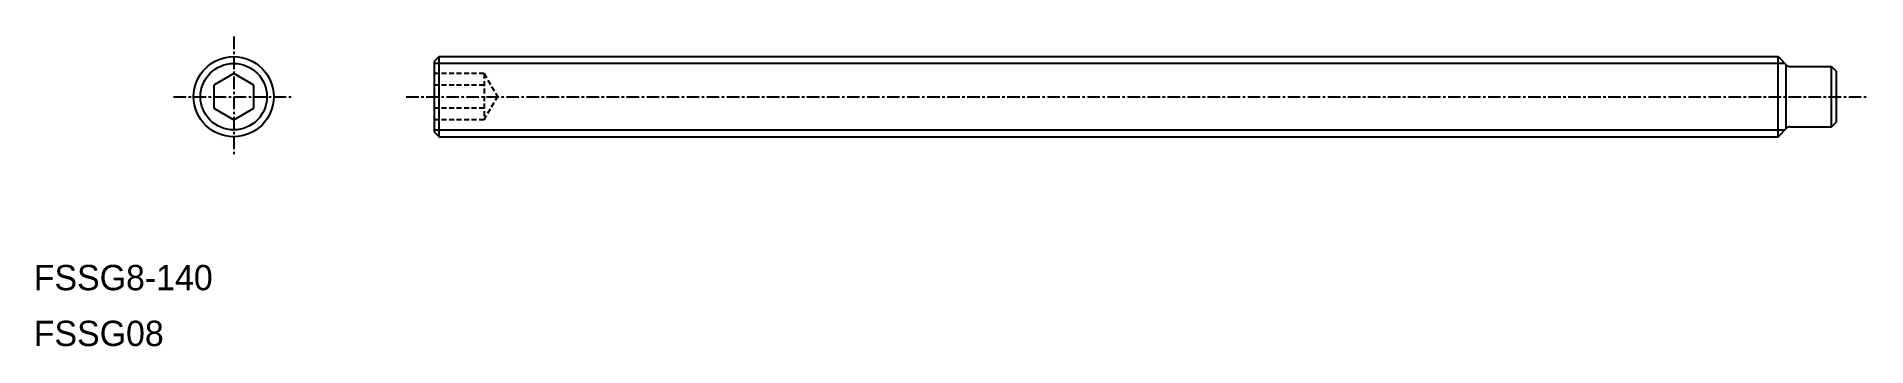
# Model space of a CAD drawing. Extents: x 6 to 189, y 12 to 43.
import ezdxf

# ---------------------------------------------------------------- set-up
doc = ezdxf.new("R2010")
doc.units = 0
doc.linetypes.add('CENTER', pattern=[2, 1.25, -0.25, 0.25, -0.25])
doc.linetypes.add('DASHED', pattern=[0.75, 0.5, -0.25])
doc.layers.get('0').update_dxf_attribs({"linetype": 'CONTINUOUS'})
doc.layers.add('CENTER', color=1, linetype='CENTER')

msp = doc.modelspace()

# ---------------------------------------------------------------- linework, layer by layer
at = {"color": 7, "linetype": 'CONTINUOUS'}
for p, q in [((46.25, 41.05), (45.75, 40.55)), ((45.75, 40.55), (45.75, 33.55)), ((46.25, 33.05), (46.25, 41.05)), ((46.25, 41.05), (179.94, 41.05)), ((179.94, 33.05), (179.94, 41.05)), ((179.94, 41.05), (180.82, 40.16)), ((180.75, 33.86), (180.75, 40.23)), ((25.75, 39.36), (23.75, 38.2)), ((27.75, 38.2), (25.75, 39.36)), ((181.1, 40.05), (185.25, 40.05)), ((185.25, 34.05), (185.25, 40.05)), ((185.25, 40.05), (185.75, 39.55)), ((185.25, 40.05), (185.75, 39.55)), ((185.75, 34.55), (185.75, 39.55)), ((23.75, 38.2), (23.75, 35.89)), ((27.75, 35.89), (27.75, 38.2)), ((23.75, 35.89), (25.75, 34.74)), ((25.75, 34.74), (27.75, 35.89)), ((45.75, 33.55), (46.25, 33.05)), ((46.25, 33.05), (179.94, 33.05)), ((179.94, 33.05), (180.82, 33.93)), ((181.1, 34.05), (185.25, 34.05)), ((185.25, 34.05), (185.75, 34.55))]:
    msp.add_line(p, q, dxfattribs=at)
at = {"color": 3, "linetype": 'CONTINUOUS'}
for p, q in [((180.61, 40.37), (45.75, 40.37)), ((180.61, 33.72), (45.75, 33.72))]:
    msp.add_line(p, q, dxfattribs=at)
at = {"color": 3, "linetype": 'DASHED'}
for p, q in [((50.75, 39.36), (45.75, 39.36)), ((50.75, 39.36), (52.08, 37.05)), ((50.75, 39.36), (50.75, 34.74)), ((50.75, 38.2), (45.75, 38.2)), ((50.75, 34.74), (52.08, 37.05)), ((50.75, 35.89), (45.75, 35.89)), ((50.75, 34.74), (45.75, 34.74))]:
    msp.add_line(p, q, dxfattribs=at)
at = {"color": 7, "linetype": 'CONTINUOUS'}
msp.add_circle((25.75, 37.05), 4, dxfattribs=at)
at = {"color": 3, "linetype": 'CONTINUOUS'}
msp.add_circle((25.75, 37.05), 3.32, dxfattribs=at)
at = {"color": 7, "linetype": 'CONTINUOUS'}
for centre, start, end in [((181.1, 40.45), 225, 270), ((181.1, 33.65), 90, 135)]:
    msp.add_arc(centre, 0.4, start, end, dxfattribs=at)
at = {"layer": 'CENTER', "color": 1, "linetype": 'CENTER'}
for p, q in [((25.75, 43.05), (25.75, 31.05)), ((19.75, 37.05), (31.75, 37.05)), ((42.98, 37.05), (188.75, 37.05))]:
    msp.add_line(p, q, dxfattribs=at)

# ---------------------------------------------------------------- texts
at = {"color": 7, "linetype": 'CONTINUOUS'}
for s, p in [('FSSG8-140', (5.79, 17.73)), ('FSSG08', (5.79, 12.16))]:
    msp.add_text(s, height=2.53, dxfattribs=at).set_placement(p)

doc.saveas('drawing.dxf')
